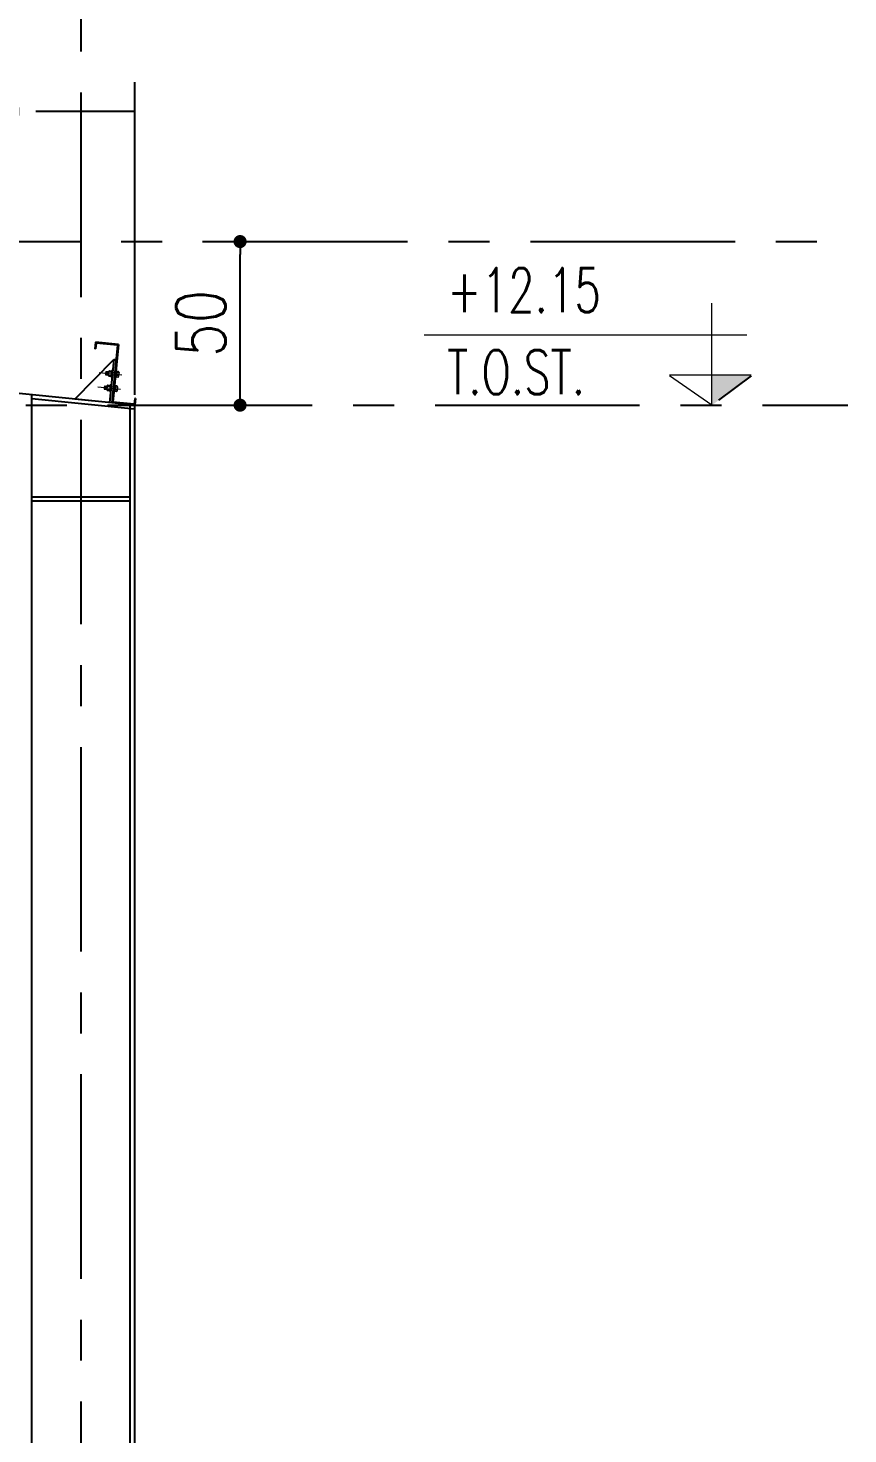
# Model space of a CAD drawing. Header units: inches. Extents: x 460503 to 460688, y 47570 to 48852.
# Drawn here: x 460564.12 to 460569.12, y 47962.06 to 47970.65 of the extents above; entities that cross this region are included whole.
import ezdxf

# ---------------------------------------------------------------- set-up
doc = ezdxf.new("R2010")
doc.units = ezdxf.units.IN
doc.header["$MEASUREMENT"] = 0
doc.linetypes.add('CENTER', pattern=[2, 1.25, -0.25, 0.25, -0.25])
doc.linetypes.add('HIDDEN', pattern=[0.375, 0.25, -0.125])
doc.layers.add('2', color=2, linetype='Continuous', lineweight=9)
for name, color, linetype in [('2H', 2, 'HIDDEN'), ('3', 3, 'HIDDEN'), ('3G', 3, 'Continuous'), ('AXE', 1, 'CENTER'), ('D', 1, 'Continuous'), ('DIM', 8, 'Continuous'), ('LEVEL', 3, 'HIDDEN'), ('TIE', 2, 'Continuous')]:
    doc.layers.add(name, color=color, linetype=linetype)
doc.styles.add('ROMANS', font='ROMANS', dxfattribs={"width": 0.8})
doc.styles.add('ROMANT', font='romant')
doc.dimstyles.new('1-100', dxfattribs={"dimtxt": 0.3, "dimasz": 0.08, "dimexe": 0.18, "dimexo": 0.0625, "dimgap": 0.09, "dimtad": 1, "dimdec": 0, "dimlfac": 100, "dimdsep": 46, "dimtxsty": 'ROMANT', "dimblk": 'DOT', "dimcen": 0.09, "dimclrd": 1, "dimclre": 1, "dimclrt": 3, "dimadec": 0, "dimazin": 0, "dimtfac": 1, "dimtdec": 0, "dimtix": 1, "dimtofl": 0, "dimtmove": 2, "dimatfit": 3, "dimldrblk": 'DOT', "dimfxl": 1, "dimtolj": 1, "dimarcsym": 0})
doc.dimstyles.new('1-50', dxfattribs={"dimscale": 0, "dimtxt": 0.25, "dimasz": 0.18, "dimexe": 0.18, "dimexo": 0.0625, "dimgap": 0.09, "dimtad": 0, "dimdec": 0, "dimlfac": 50, "dimzin": 0, "dimdsep": 46, "dimtxsty": 'ROMANT', "dimblk": 'OBLIQUE', "dimcen": 0.09, "dimclrd": 1, "dimclre": 1, "dimclrt": 2, "dimadec": 0, "dimazin": 0, "dimtfac": 1, "dimtdec": 0, "dimtofl": 0, "dimtmove": 2, "dimatfit": 3, "dimldrblk": 'OBLIQUE', "dimfxl": 0.18, "dimtolj": 1, "dimtzin": 0, "dimarcsym": 0})

# ---------------------------------------------------------------- blocks, each defined once
blk = doc.blocks.new('DOT')
at = {"layer": 'DIM', "color": 0, "linetype": 'ByBlock'}
blk.add_line((-0.5, 0), (-1, 0), dxfattribs=at)
at = {"layer": 'DIM', "color": 0, "linetype": 'ByBlock', "const_width": 0.5}
blk.add_lwpolyline([(-0.25, 0, 1), (0.25, 0, 1)], format="xyb", close=True, dxfattribs=at)
blk = doc.blocks.new('*D411')
at = {"layer": 'D', "color": 1, "lineweight": -2, "transparency": 16777216}
for p, q in [((460565.1805, 47969.3469), (460565.5904, 47969.3469)), ((460565.4104, 47968.4269), (460565.4104, 47969.2669)), ((460565.1805, 47968.3469), (460565.5904, 47968.3469))]:
    blk.add_line(p, q, dxfattribs=at)
at = {"layer": 'Defpoints', "color": 0, "transparency": 16777216}
for p in [(460565.118, 47969.3469, -0.005), (460565.4104, 47969.3469), (460565.118, 47968.3469)]:
    blk.add_point(p, dxfattribs=at)
at = {"layer": 'D', "color": 1, "lineweight": -2, "transparency": 16777216, "xscale": 0.08, "yscale": 0.08, "zscale": 0.08}
for p, rotation in [((460565.4104, 47969.3469), 90), ((460565.4104, 47968.3469), 270)]:
    blk.add_blockref('DOT', p, dxfattribs=dict(at, rotation=rotation))
at = {"layer": 'D', "color": 2, "transparency": 16777216, "insert": (460565.1704, 47968.8469), "char_height": 0.3, "attachment_point": 5, "rotation": 90, "style": 'ROMANS'}
blk.add_mtext('\\A1;50', dxfattribs=at)
blk = doc.blocks.new('_Dot')
at = {"layer": 'DIM', "color": 0, "lineweight": -2}
blk.add_line((-0.5, 0), (-1, 0), dxfattribs=at)
at = {"layer": 'DIM', "color": 0, "const_width": 0.5}
blk.add_lwpolyline([(-0.25, 0, 1), (0.25, 0, 1)], format="xyb", close=True, dxfattribs=at)
blk = doc.blocks.new('TIE')
at = {"layer": 'TIE'}
for p, q in [((-3.48, 20), (4.44, 21.17)), ((-3.48, 20), (-0.54, 0.21)), ((-3.13, 19.74), (4.19, 20.83)), ((-3.13, 19.74), (-0.2, -0.04)), ((4.19, 20.83), (4.48, 18.85)), ((4.44, 21.17), (4.78, 18.9)), ((-1.61, 14.91), (-2.4, 14.8)), ((-1.61, 14.91), (-2.4, 14.8)), ((12.45, 1.85), (-1.61, 14.91)), ((-1.61, 14.91), (0.59, 0.09)), ((4.48, 18.85), (4.78, 18.9)), ((-8.45, 1.06), (-8.15, 1.1)), ((-8.45, 1.06), (-8.11, -1.22)), ((-8.15, 1.1), (-7.86, -0.87)), ((-7.86, -0.87), (-0.54, 0.21)), ((-0.2, -0.04), (12.45, 1.85)), ((-8.11, -1.22), (-0.2, -0.04))]:
    blk.add_line(p, q, dxfattribs=at)
blk = doc.blocks.new('*D614')
at = {"color": 1, "lineweight": -2, "transparency": 16777216}
for p, q in [((460562.7574, 47968.6093), (460562.7574, 47970.3217)), ((460564.768, 47968.4094), (460564.768, 47970.3217)), ((460562.7574, 47970.1417), (460563.3632, 47970.1417)), ((460564.768, 47970.1417), (460564.1623, 47970.1417))]:
    blk.add_line(p, q, dxfattribs=at)
at = {"layer": 'Defpoints', "color": 0, "transparency": 16777216}
for p in [(460562.7574, 47970.1417), (460562.7574, 47968.5468, -0.0004), (460564.768, 47968.3469, 0.005)]:
    blk.add_point(p, dxfattribs=at)
at = {"color": 2, "transparency": 16777216, "insert": (460563.7627, 47970.1417), "char_height": 0.25, "attachment_point": 5, "style": 'ROMANT'}
blk.add_mtext('\\A1;100', dxfattribs=at)
blk = doc.blocks.new('_OBLIQUE')

msp = doc.modelspace()

# ---------------------------------------------------------------- linework, layer by layer
at = {"layer": '2'}
for p, q in [((460568.29307015, 47968.34688431, 0.00999997), (460568.29307015, 47968.97131497, 0.00999997)), ((460568.50591614, 47968.77499822, 0.00999997), (460566.53426307, 47968.77499822, 0.00999997)), ((460564.54931774, 47968.54706749, 0.00499999), (460564.68805808, 47968.53298623, 0.00499999)), ((460564.59092846, 47968.55353816, 0.00499999), (460564.58877929, 47968.53236266, 0.00499999)), ((460564.58877929, 47968.53236266, 0.00499999), (460564.60536667, 47968.53067915, 0.00499999)), ((460564.58917976, 47968.53630847, 0.00499999), (460564.59986305, 47968.55263135, 0.00499999)), ((460564.59015223, 47968.54589007, 0.00499999), (460564.59489444, 47968.55313564, 0.00499999)), ((460564.59092846, 47968.55353816, 0.00499999), (460564.60751584, 47968.55185464, 0.00499999)), ((460564.59170177, 47968.53206605, 0.00499999), (460564.60483166, 47968.55212707, 0.00499999)), ((460564.59667038, 47968.53156177, 0.00499999), (460564.60706873, 47968.54744928, 0.00499999)), ((460564.601639, 47968.53105748, 0.00499999), (460564.60609626, 47968.53786768, 0.00499999)), ((460564.6077977, 47968.55463174, 0.00499999), (460564.60508481, 47968.52790206, 0.00499999)), ((460564.60508481, 47968.52790206, 0.00499999), (460564.60819714, 47968.52344184, 0.00499999)), ((460564.60612642, 47968.53023349, 0.00499999), (460564.60531021, 47968.52969705, 0.00499999)), ((460564.60648155, 47968.53228052, 0.00499999), (460564.60565594, 47968.53310339, 0.00499999)), ((460564.60825788, 47968.55050842, 0.00499999), (460564.60736272, 47968.54992009, 0.00499999)), ((460564.60846714, 47968.55257025, 0.00499999), (460564.60770844, 47968.55332643, 0.00499999)), ((460564.6117427, 47968.55837568, 0.00499999), (460564.6077977, 47968.55463174, 0.00499999)), ((460564.60819714, 47968.52344184, 0.00499999), (460564.62142966, 47968.52209883, 0.00499999)), ((460564.60927932, 47968.53095503, 0.00499999), (460564.62219546, 47968.52964412, 0.00499999)), ((460564.61126492, 47968.55124476, 0.00499999), (460564.62425398, 47968.54992645, 0.00499999)), ((460564.6117427, 47968.55837568, 0.00499999), (460564.62497522, 47968.55703266, 0.00499999)), ((460564.62499313, 47968.5572091, 0.00499999), (460564.62141175, 47968.52192239, 0.00499999)), ((460564.62497522, 47968.55703266, 0.00499999), (460564.62142966, 47968.52209883, 0.00499999)), ((460564.62299702, 47968.51997899, 0.00499999), (460564.62652569, 47968.51962085, 0.00499999)), ((460564.62693653, 47968.55879436, 0.00499999), (460564.6304652, 47968.55843622, 0.00499999)), ((460564.63205047, 47968.55649282, 0.00499999), (460564.62846909, 47968.52120612, 0.00499999)), ((460564.62918519, 47968.52826172, 0.00499999), (460564.64859405, 47968.52630333, 0.00499999)), ((460564.63133437, 47968.54943722, 0.00499999), (460564.65074323, 47968.54747882, 0.00499999)), ((460564.65145932, 47968.55453443, 0.00499999), (460564.64787795, 47968.51924773, 0.00499999)), ((460564.64946322, 47968.51730432, 0.00499999), (460564.65299189, 47968.51694618, 0.00499999)), ((460564.65340273, 47968.55611969, 0.00499999), (460564.6569314, 47968.55576156, 0.00499999)), ((460564.65849876, 47968.55364172, 0.00499999), (460564.6549532, 47968.51870788, 0.00499999)), ((460564.66358031, 47968.51783229, 0.00499999), (460564.6549532, 47968.51870788, 0.00499999)), ((460564.66525061, 47968.52676332, 0.00499999), (460564.65586743, 47968.52771566, 0.00499999)), ((460564.66704064, 47968.54367421, 0.00499999), (460564.65758453, 47968.54463395, 0.00499999)), ((460564.66712587, 47968.55276612, 0.00499999), (460564.65849876, 47968.55364172, 0.00499999)), ((460564.66819425, 47968.52542303, 0.00499999), (460564.66888604, 47968.52473354, 0.00499999)), ((460564.66825765, 47968.52749967, 0.00499999), (460564.66923176, 47968.52813988, 0.00499999)), ((460564.67126001, 47968.54769801, 0.00499999), (460564.66864842, 47968.52196643, 0.00499999)), ((460564.66983842, 47968.54234872, 0.00499999), (460564.67059712, 47968.54159254, 0.00499999)), ((460564.67004768, 47968.54441055, 0.00499999), (460564.67094284, 47968.54499888, 0.00499999)), ((460568.29307015, 47968.34688431, 0.00999997), (460568.03302529, 47968.52704716, 0.00999997)), ((460568.03309188, 47968.531758, 0.00999997), (460568.53317816, 47968.531758, 0.00999997)), ((460564.54067699, 47968.45930124, 0.00499999), (460564.67941734, 47968.44521999, 0.00499999)), ((460564.58202347, 47968.46579873, 0.00499999), (460564.5798743, 47968.44462324, 0.00499999)), ((460564.5798743, 47968.44462324, 0.00499999), (460564.59646168, 47968.44293973, 0.00499999)), ((460564.58027477, 47968.44856905, 0.00499999), (460564.59095806, 47968.46489193, 0.00499999)), ((460564.58124724, 47968.45815065, 0.00499999), (460564.58598945, 47968.46539621, 0.00499999)), ((460564.58202347, 47968.46579873, 0.00499999), (460564.59861085, 47968.46411522, 0.00499999)), ((460564.58279678, 47968.44432663, 0.00499999), (460564.59592668, 47968.46438765, 0.00499999)), ((460564.58776539, 47968.44382234, 0.00499999), (460564.59816374, 47968.45970986, 0.00499999)), ((460564.59273401, 47968.44331806, 0.00499999), (460564.59719127, 47968.45012826, 0.00499999)), ((460564.59889271, 47968.46689231, 0.00499999), (460564.59617982, 47968.44016264, 0.00499999)), ((460564.59617982, 47968.44016264, 0.00499999), (460564.59929216, 47968.43570242, 0.00499999)), ((460564.59722144, 47968.44249407, 0.00499999), (460564.59640523, 47968.44195763, 0.00499999)), ((460564.59757656, 47968.4445411, 0.00499999), (460564.59675095, 47968.44536397, 0.00499999)), ((460564.59935289, 47968.462769, 0.00499999), (460564.59845773, 47968.46218067, 0.00499999)), ((460564.59956215, 47968.46483083, 0.00499999), (460564.59880346, 47968.46558701, 0.00499999)), ((460564.60283772, 47968.47063625, 0.00499999), (460564.59889271, 47968.46689231, 0.00499999)), ((460564.59929216, 47968.43570242, 0.00499999), (460564.61252467, 47968.4343594, 0.00499999)), ((460564.60037433, 47968.44321561, 0.00499999), (460564.61329047, 47968.4419047, 0.00499999)), ((460564.60235993, 47968.46350534, 0.00499999), (460564.615349, 47968.46218703, 0.00499999)), ((460564.60283772, 47968.47063625, 0.00499999), (460564.61607023, 47968.46929324, 0.00499999)), ((460564.61608814, 47968.46946967, 0.00499999), (460564.61250676, 47968.43418297, 0.00499999)), ((460564.61607023, 47968.46929324, 0.00499999), (460564.61252467, 47968.4343594, 0.00499999)), ((460564.61409203, 47968.43223957, 0.00499999), (460564.6176207, 47968.43188143, 0.00499999)), ((460564.61803154, 47968.47105494, 0.00499999), (460564.62156021, 47968.4706968, 0.00499999)), ((460564.62314548, 47968.4687534, 0.00499999), (460564.6195641, 47968.4334667, 0.00499999)), ((460564.6202802, 47968.4405223, 0.00499999), (460564.63968906, 47968.43856391, 0.00499999)), ((460564.62242938, 47968.46169779, 0.00499999), (460564.64183824, 47968.4597394, 0.00499999)), ((460564.64255433, 47968.46679501, 0.00499999), (460564.63897296, 47968.4315083, 0.00499999)), ((460564.64055823, 47968.4295649, 0.00499999), (460564.6440869, 47968.42920676, 0.00499999)), ((460564.64449774, 47968.46838027, 0.00499999), (460564.64802641, 47968.46802213, 0.00499999)), ((460564.64959377, 47968.4659023, 0.00499999), (460564.64604821, 47968.43096846, 0.00499999)), ((460564.65467532, 47968.43009286, 0.00499999), (460564.64604821, 47968.43096846, 0.00499999)), ((460564.65634563, 47968.4390239, 0.00499999), (460564.64696244, 47968.43997624, 0.00499999)), ((460564.65813565, 47968.45593479, 0.00499999), (460564.64867954, 47968.45689452, 0.00499999)), ((460564.65822088, 47968.4650267, 0.00499999), (460564.64959377, 47968.4659023, 0.00499999)), ((460564.65928926, 47968.43768361, 0.00499999), (460564.65998105, 47968.43699411, 0.00499999)), ((460564.65935266, 47968.43976024, 0.00499999), (460564.66032677, 47968.44040046, 0.00499999)), ((460564.66235502, 47968.45995859, 0.00499999), (460564.65974343, 47968.43422701, 0.00499999)), ((460564.66093343, 47968.45460929, 0.00499999), (460564.66169213, 47968.45385311, 0.00499999)), ((460564.66114269, 47968.45667113, 0.00499999), (460564.66203785, 47968.45725945, 0.00499999))]:
    msp.add_line(p, q, dxfattribs=at)
for centre, radius, start, end in [((460564.60866648, 47968.52636871, 0.00499999), 0.00462476, 84.204690378, 123.314150411), ((460564.60974631, 47968.53555615, 0.00499999), 0.00462476, 225.095230351, 264.204690378), ((460564.61079793, 47968.54664364, 0.00499999), 0.00462476, 84.204690378, 123.314150411), ((460564.6117319, 47968.55584589, 0.00499999), 0.00462476, 225.095230351, 264.204690378), ((460564.62317609, 47968.52174332, 0.00499999), 0.0017734, 174.20469038, 264.204690378), ((460564.62675746, 47968.55703003, 0.00499999), 0.0017734, 84.204690378, 174.20469038), ((460564.62670476, 47968.52138519, 0.00499999), 0.0017734, 264.204690378, 354.20469038), ((460564.63028613, 47968.55667189, 0.00499999), 0.0017734, 354.20469038, 84.204690378), ((460564.64964228, 47968.51906866, 0.00499999), 0.0017734, 174.20469038, 264.204690378), ((460564.65322366, 47968.55435536, 0.00499999), 0.0017734, 84.204690378, 174.20469038), ((460564.65317096, 47968.51871052, 0.00499999), 0.0017734, 264.204690378, 354.20469038), ((460564.65675233, 47968.55399722, 0.00499999), 0.0017734, 354.20469038, 84.204690378), ((460564.66404729, 47968.52243341, 0.00499999), 0.00462476, 264.204690378, 354.20469038), ((460564.6657176, 47968.53136445, 0.00499999), 0.00462476, 264.204690378, 303.314150411), ((460564.66492949, 47968.5221474, 0.00499999), 0.00462476, 45.095230351, 84.204690378), ((460564.66750763, 47968.54827534, 0.00499999), 0.00462476, 264.204690378, 303.314150411), ((460564.66657366, 47968.53907309, 0.00499999), 0.00462476, 45.095230351, 84.204690378), ((460564.66665888, 47968.548165, 0.00499999), 0.00462476, 354.20469038, 84.204690378), ((460564.59976149, 47968.43862928, 0.00499999), 0.00462476, 84.204690378, 123.314150411), ((460564.60084132, 47968.44781673, 0.00499999), 0.00462476, 225.095230351, 264.204690378), ((460564.60189295, 47968.45890421, 0.00499999), 0.00462476, 84.204690378, 123.314150411), ((460564.60282692, 47968.46810646, 0.00499999), 0.00462476, 225.095230351, 264.204690378), ((460564.6142711, 47968.4340039, 0.00499999), 0.0017734, 174.20469038, 264.204690378), ((460564.61785247, 47968.4692906, 0.00499999), 0.0017734, 84.204690378, 174.20469038), ((460564.61779977, 47968.43364576, 0.00499999), 0.0017734, 264.204690378, 354.20469038), ((460564.62138114, 47968.46893247, 0.00499999), 0.0017734, 354.20469038, 84.204690378), ((460564.6407373, 47968.43132923, 0.00499999), 0.0017734, 174.20469038, 264.204690378), ((460564.64431867, 47968.46661594, 0.00499999), 0.0017734, 84.204690378, 174.20469038), ((460564.64426597, 47968.4309711, 0.00499999), 0.0017734, 264.204690378, 354.20469038), ((460564.64784734, 47968.4662578, 0.00499999), 0.0017734, 354.20469038, 84.204690378), ((460564.6551423, 47968.43469399, 0.00499999), 0.00462476, 264.204690378, 354.20469038), ((460564.65681261, 47968.44362503, 0.00499999), 0.00462476, 264.204690378, 303.314150411), ((460564.6560245, 47968.43440797, 0.00499999), 0.00462476, 45.095230351, 84.204690378), ((460564.65860264, 47968.46053591, 0.00499999), 0.00462476, 264.204690378, 303.314150411), ((460564.65766867, 47968.45133366, 0.00499999), 0.00462476, 45.095230351, 84.204690378), ((460564.65775389, 47968.46042558, 0.00499999), 0.00462476, 354.20469038, 84.204690378)]:
    msp.add_arc(centre, radius, start, end, dxfattribs=at)
at = {"layer": '2H'}
msp.add_line((460568.53311156, 47968.52704716, 0.00999997), (460568.29307015, 47968.34688431, 0.00999997), dxfattribs=at)
at = {"layer": '3'}
msp.add_solid([(460568.29307015, 47968.34688431, 0.00999997), (460568.53311156, 47968.52704716, 0.00999997), (460568.29307015, 47968.52704716, 0.00999997)], dxfattribs=at)
at = {"layer": '3G'}
for p, q in [((460564.76802694, 47968.34688431, 0.00499999), (460554.76802694, 47969.34688431, 0.00499999)), ((460564.13802693, 47947.24688431, 0.00499999), (460564.13802693, 47968.40988431, 0.00499999)), ((460564.76563885, 47968.32300341, 0.00499999), (460564.13802694, 47968.38576461, 0.00499999)), ((460564.73802693, 47947.24688431, 0.00499999), (460564.73802693, 47968.34988431, 0.00499999)), ((460564.76802693, 47947.24688431, 0.00499999), (460564.76802693, 47968.34688431, 0.00499999)), ((460564.13802694, 47967.78577207, 0.00499999), (460564.73802694, 47967.78577207, 0.00499999)), ((460564.13802694, 47967.76165237, 0.00499999), (460564.73802694, 47967.76165237, 0.00499999))]:
    msp.add_line(p, q, dxfattribs=at)
at = {"layer": 'AXE'}
for p, q in [((460564.43802693, 47988.25763212, 0.00499999), (460564.43802693, 47943.83223052, 0.00499999)), ((460513.18397456, 47969.34688431), (460569.12325063, 47969.34688431)), ((460550.60136268, 47968.34688431), (460569.12325064, 47968.34688431))]:
    msp.add_line(p, q, dxfattribs=at)

# ---------------------------------------------------------------- block references
at = {"layer": '2', "xscale": -0.01773399014778325, "yscale": 0.01773399014778325, "zscale": 0.01773399014778325, "rotation": 2.770412749588189}
msp.add_blockref('TIE', (460564.62334059, 47968.36146174, 0.00499999), dxfattribs=at)

# ---------------------------------------------------------------- texts
at = {"layer": 'LEVEL', "style": 'ROMANS', "width": 0.7}
for s, p in [('+12.15', (460566.6750613, 47968.91463235, 0.00999997)), ('T.O.ST.  ', (460566.6750613, 47968.41338543, 0.00999997))]:
    msp.add_text(s, height=0.27, dxfattribs=at).set_placement(p)

# ---------------------------------------------------------------- dimensions: what is measured, and where the dimension line sits
dim = msp.add_linear_dim(base=(460562.75744744, 47970.14167488), p1=(460564.76802694, 47968.34688431, 0.00499999), p2=(460562.75744744, 47968.54675577, -0.00041422), text='100', dimstyle='1-50', override={"dimscale": 1})
dim.commit()
dim.dimension.update_dxf_attribs({"geometry": '*D614', "text_midpoint": (460563.76273719, 47970.14167488)})
at = {"layer": 'D'}
dim = msp.add_linear_dim(base=(460565.4104384, 47969.34688431, 0.00499999), p1=(460565.11802694, 47968.34688431, 0.00499999), p2=(460565.11802694, 47969.34688431), angle=90, text='50', dimstyle='1-100', override={"dimtxsty": 'ROMANS', "dimclrt": 2, "dimtmove": 1}, dxfattribs=at)
dim.commit()
dim.dimension.update_dxf_attribs({"geometry": '*D411', "text_midpoint": (460565.1704384, 47968.84688431, 0.00499999)})

doc.saveas('drawing.dxf')
